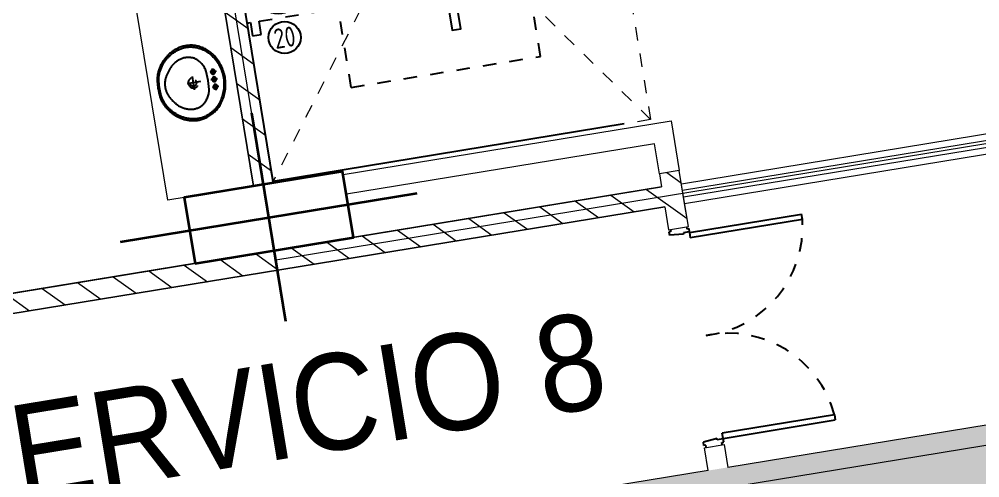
# Model space of a CAD drawing. Header units: metres. Extents: x 2 to 659295185, y -28 to 1124222152.
# Drawn here: x 655608.3 to 655615.48, y 1126477.7 to 1126481.13 of the extents above; entities that cross this region are included whole.
import ezdxf
from ezdxf.enums import TextEntityAlignment as Align

# ---------------------------------------------------------------- set-up
doc = ezdxf.new("R2010")
doc.units = ezdxf.units.M
doc.header["$MEASUREMENT"] = 0
for name, pattern in [('CCSM_C1_CUERPO CK$0$CONTINUA', [0]), ('CCSM_C1_CUERPO CK$0$DASHED', [0.75, 0.5, -0.25]), ('CCSM_C1_CUERPO CK$0$DASHED2', [0.375, 0.25, -0.125]), ('CCSM_C1_CUERPO CK$0$HIDDEN', [0.375, 0.25, -0.125]), ('DASHDOT', [1, 0.5, -0.25, 0, -0.25])]:
    doc.linetypes.add(name, pattern=pattern)
doc.layers.get('0').update_dxf_attribs({"linetype": 'CONTINUOUS'})
for name, color, linetype in [('CCSM_C1_CUERPO BJ$0$A-LOCAL ID', 7, 'CONTINUOUS'), ('CCSM_C1_CUERPO BJ$0$ID_Nº LOCAL', 7, 'CONTINUOUS'), ('CCSM_C1_CUERPO CK$0$A-ESCALERAS', 7, 'CONTINUOUS'), ('CCSM_C1_CUERPO CK$0$A-PARED', 2, 'CCSM_C1_CUERPO CK$0$CONTINUA'), ('CCSM_C1_CUERPO CK$0$A-PUERTA', 5, 'CCSM_C1_CUERPO CK$0$CONTINUA'), ('CCSM_C1_CUERPO CK$0$A-SANITARIOS', 3, 'CONTINUOUS'), ('CCSM_C1_CUERPO CK$0$A-VENTANAS', 4, 'CONTINUOUS'), ('CCSM_C1_CUERPO CK$0$A-VISTA 4', 8, 'CONTINUOUS'), ('CCSM_C1_CUERPO CK$0$A_PAREDES SERVICIO', 2, 'CONTINUOUS'), ('CCSM_C1_CUERPO CK$0$A_VANO DE ESCALERA', 213, 'CCSM_C1_CUERPO CK$0$DASHED'), ('CCSM_C1_CUERPO EL$0$A-AREAS COMERCIALES', 151, 'CONTINUOUS'), ('Numero de manzana', 6, 'CONTINUOUS')]:
    doc.layers.add(name, color=color, linetype=linetype)
for name, color, linetype, lineweight in [('CCSM_XREF ESTRUCTURA15$0$E-CC-COLUMNA', 2, 'CONTINUOUS', 35), ('LOCALES ASIGNADOS', 41, 'DASHDOT', 0), ('LOCALES FERIA', 11, 'CONTINUOUS', 0)]:
    doc.layers.add(name, color=color, linetype=linetype, lineweight=lineweight)
doc.styles.add('CCSM_C1_CUERPO BJ$0$ROMANS', font='romans__.ttf')
doc.styles.add('CCSM_C1_CUERPO BJ$0$sigo', font='arial.ttf', dxfattribs={"width": 0.9})
doc.styles.add('CCSM_C1_CUERPO CK$0$ROMANS', font='romans__.ttf')

# ---------------------------------------------------------------- blocks, each defined once
blk = doc.blocks.new('CCSM_C1_CUERPO CK$0$A$C474C28DF')
for p, q in [((0.015, 1.87), (0.015, 1.855)), ((0.135, 1.87), (0.135, 1.855)), ((0, 1.855), (0, 1.83)), ((0.015, 1.855), (0, 1.855)), ((0.105, 1.82), (0, 1.83)), ((0.15, 1.83), (0.105, 1.83)), ((0.105, 1.83), (0.105, 1.82)), ((0.135, 1.855), (0.15, 1.855)), ((0.15, 1.855), (0.15, 1.83)), ((0.15, 1.825), (0.15, 1.785)), ((0.15, 1.825), (1, 1.825)), ((1, 1.785), (1, 1.825)), ((1, 1.785), (0.15, 1.785)), ((0.15, 0.265), (0.15, 0.305)), ((1, 0.305), (0.15, 0.305)), ((1, 0.305), (1, 0.265)), ((0.105, 0.27), (0, 0.26)), ((0, 0.235), (0, 0.26)), ((0.015, 0.235), (0, 0.235)), ((0.015, 0.22), (0.015, 0.235)), ((0.105, 0.26), (0.105, 0.27)), ((0.15, 0.26), (0.105, 0.26)), ((0.135, 0.22), (0.135, 0.235)), ((0.135, 0.235), (0.15, 0.235)), ((0.15, 0.265), (1, 0.265)), ((0.15, 0.235), (0.15, 0.26))]:
    blk.add_line(p, q)
at = {"color": 8, "linetype": 'CCSM_C1_CUERPO CK$0$DASHED2', "ltscale": 0.05}
for centre, start, end in [((0.1817, 1.8667), 267.78772, 354.29717), ((0.1817, 0.2233), 5.70283, 92.21228)]:
    blk.add_arc(centre, 0.8223, start, end, dxfattribs=at)
blk = doc.blocks.new('CCSM_C1_CUERPO CK$0$lavamanos')
at = {"linetype": 'CCSM_C1_CUERPO CK$0$HIDDEN'}
for p, q in [((-2.00787, -2.04724), (-2.00787, -3.77559)), ((0, -2.04724), (0, -3.77559)), ((2.00787, -2.04724), (2.00787, -3.77559)), ((-1.14567, -2.91338), (-2.87008, -2.91338)), ((-0.8622, -2.91338), (0.8622, -2.91338)), ((1.14567, -2.91338), (2.87008, -2.91338)), ((0, -6.61811), (0, -10.38976)), ((-1.88583, -8.50393), (1.88583, -8.50393))]:
    blk.add_line(p, q, dxfattribs=at)
for points in [[(0, -17.99212), (-0.15602, -17.98496), (-0.31178, -17.97732), (-0.46676, -17.96923), (-0.62247, -17.96061), (-0.7774, -17.95154), (-0.93305, -17.94193), (-1.08792, -17.93189), (-1.24321, -17.92132), (-1.24409, -17.92126), (-1.40018, -17.91107), (-1.55581, -17.90029), (-1.7108, -17.88895), (-1.86635, -17.87695), (-2.02185, -17.86434), (-2.17729, -17.85112), (-2.33209, -17.83734), (-2.48664, -17.82298), (-2.48819, -17.82283), (-2.7321, -17.76466), (-2.9741, -17.70033), (-3.21422, -17.62983), (-3.4526, -17.55314), (-3.68878, -17.47039), (-3.92289, -17.38154), (-4.15451, -17.28676), (-4.3831, -17.18628), (-4.38583, -17.18504), (-4.61263, -17.07783), (-4.836, -16.96507), (-5.05637, -16.84657), (-5.2736, -16.7224), (-5.48754, -16.59265), (-5.69793, -16.45748), (-5.90487, -16.31683), (-6.10726, -16.17149), (-6.11024, -16.16929), (-6.27287, -16.04616), (-6.43208, -15.92036), (-6.58866, -15.7913), (-6.74256, -15.65905), (-6.8937, -15.52366), (-7.04202, -15.38519), (-7.18756, -15.24358), (-7.32904, -15.10015), (-7.33071, -15.09842), (-7.47169, -14.95052), (-7.6088, -14.80093), (-7.74293, -14.64866), (-7.87401, -14.49376), (-8.00211, -14.33619), (-8.12696, -14.17623), (-8.24863, -14.01384), (-8.36614, -13.85039), (-8.36797, -13.84777), (-8.50025, -13.65325), (-8.62668, -13.45667), (-8.74803, -13.25691), (-8.86431, -13.054), (-8.9753, -12.8483), (-9.08105, -12.6397), (-9.18137, -12.42859), (-9.27559, -12.21653), (-9.36657, -11.99892), (-9.45134, -11.78056), (-9.53044, -11.56007), (-9.6038, -11.33761), (-9.67138, -11.11333), (-9.73313, -10.88737), (-9.78902, -10.6599), (-9.83858, -10.43307), (-9.88817, -10.16833), (-9.9285, -9.90369), (-9.95981, -9.63782), (-9.98205, -9.37117), (-9.99523, -9.10379), (-9.99931, -8.83997), (-9.99443, -8.57243), (-9.98031, -8.30315), (-9.98012, -8.30043), (-9.95723, -8.03641), (-9.92507, -7.77125), (-9.88387, -7.50746), (-9.83362, -7.24512), (-9.77443, -6.98478), (-9.70635, -6.72662), (-9.62943, -6.47083), (-9.54331, -6.21653), (-9.54108, -6.21034), (-9.42519, -5.90571), (-9.29761, -5.60409), (-9.15896, -5.30725), (-9.0095, -5.0157), (-8.84949, -4.72997), (-8.67901, -4.45019), (-8.49844, -4.17699), (-8.30709, -3.90944), (-8.10673, -3.65144), (-7.896, -3.39996), (-7.67614, -3.15661), (-7.44739, -2.92165), (-7.21002, -2.69534), (-6.96428, -2.47795), (-6.71071, -2.26995), (-6.44882, -2.07086), (-6.4474, -2.06985), (-6.09342, -1.8285), (-5.72945, -1.60035), (-5.35697, -1.38637), (-4.97653, -1.1869), (-4.58869, -1.00223), (-4.19402, -0.83262), (-3.79311, -0.67834), (-3.38583, -0.53937), (-3.38148, -0.53797), (-2.97062, -0.41452), (-2.55462, -0.30671), (-2.1348, -0.21491), (-1.71177, -0.13925), (-1.28615, -0.07986), (-0.85858, -0.03682), (-0.42966, -0.01018), (0, 0), (0.42963, -0.01033), (0.85867, -0.03702), (1.28621, -0.08015), (1.71194, -0.13969), (2.13491, -0.21549), (2.55482, -0.30751), (2.97072, -0.41554), (3.38189, -0.53937), (3.78887, -0.67819), (4.18996, -0.83242), (4.58469, -1.00185), (4.97278, -1.18636), (5.35351, -1.38562), (5.72617, -1.59924), (6.0905, -1.82709), (6.44479, -2.068), (6.44882, -2.07086), (6.45017, -2.07185), (6.71159, -2.27052), (6.96469, -2.47832), (7.20981, -2.69548), (7.4466, -2.9217), (7.67469, -3.15662), (7.89383, -3.39998), (8.10359, -3.65128), (8.30315, -3.90944), (8.49534, -4.17689), (8.67685, -4.45036), (8.84803, -4.73025), (9.00872, -5.01629), (9.1587, -5.30809), (9.29776, -5.60525), (9.42572, -5.90736), (9.54188, -6.21255), (9.54331, -6.21653), (9.62943, -6.47084), (9.70633, -6.72652), (9.77441, -6.98469), (9.83361, -7.24504), (9.88386, -7.50739), (9.92507, -7.77118), (9.95722, -8.03623), (9.98013, -8.30043), (9.98032, -8.30315), (9.99443, -8.57236), (9.99931, -8.84003), (9.99523, -9.10374), (9.98205, -9.37112), (9.95979, -9.63791), (9.92848, -9.90378), (9.88817, -10.16832), (9.83858, -10.43307), (9.83797, -10.43598), (9.78765, -10.66236), (9.73129, -10.88918), (9.66927, -11.11468), (9.60166, -11.33855), (9.52854, -11.56054), (9.44988, -11.78078), (9.36576, -11.999), (9.27559, -12.21653), (9.18048, -12.42865), (9.07944, -12.63991), (8.97322, -12.84862), (8.86195, -13.05451), (8.74556, -13.25773), (8.6242, -13.45801), (8.49793, -13.65523), (8.36614, -13.85039), (8.24854, -14.01397), (8.12687, -14.17636), (8.00201, -14.33631), (7.87401, -14.49376), (7.74293, -14.64866), (7.6087, -14.80104), (7.47159, -14.95063), (7.33071, -15.09842), (7.18852, -15.24243), (7.04257, -15.38427), (6.89358, -15.52312), (6.74182, -15.65872), (6.58715, -15.79121), (6.42973, -15.92042), (6.26975, -16.04622), (6.1063, -16.16929), (5.90409, -16.31515), (5.69734, -16.45615), (5.48694, -16.59165), (5.27292, -16.72162), (5.05566, -16.84583), (4.83521, -16.96427), (4.61158, -17.07691), (4.38467, -17.18378), (4.38189, -17.18504), (4.15347, -17.28579), (3.92197, -17.38088), (3.68808, -17.46994), (3.4521, -17.55286), (3.2139, -17.62968), (2.9738, -17.7003), (2.73195, -17.76467), (2.48819, -17.82283), (2.48664, -17.82298), (2.33209, -17.83734), (2.17669, -17.85117), (2.02124, -17.86439), (1.86635, -17.87695), (1.7108, -17.88895), (1.55521, -17.90034), (1.39957, -17.91111), (1.24409, -17.92126), (1.24321, -17.92132), (1.08792, -17.93189), (0.9323, -17.94198), (0.7774, -17.95154), (0.62172, -17.96065), (0.46676, -17.96923), (0.31102, -17.97736), (0.15602, -17.98496), (0, -17.99212)], [(0, -16.06299), (-0.18792, -16.0599), (-0.37554, -16.05066), (-0.56285, -16.03525), (-0.74947, -16.01371), (-0.93536, -15.98605), (-1.12025, -15.95229), (-1.30384, -15.91251), (-1.4859, -15.86675), (-1.48819, -15.86614), (-1.49138, -15.86528), (-1.672, -15.81354), (-1.8507, -15.75596), (-2.02734, -15.69259), (-2.20181, -15.62348), (-2.374, -15.54866), (-2.54358, -15.46828), (-2.71043, -15.3824), (-2.87402, -15.29133), (-3.04605, -15.19008), (-3.21542, -15.08647), (-3.38315, -14.9799), (-3.5489, -14.8706), (-3.71277, -14.7585), (-3.87486, -14.64352), (-4.03483, -14.52591), (-4.19175, -14.40641), (-4.19291, -14.40551), (-4.34937, -14.28142), (-4.50255, -14.1558), (-4.65382, -14.02758), (-4.80284, -13.89704), (-4.94986, -13.76398), (-5.09456, -13.62867), (-5.23718, -13.49089), (-5.37629, -13.35207), (-5.37795, -13.35039), (-5.37876, -13.34942), (-5.52197, -13.17233), (-5.65854, -12.99125), (-5.78892, -12.80566), (-5.91297, -12.61578), (-6.03053, -12.42182), (-6.14144, -12.2241), (-6.24566, -12.02265), (-6.34252, -11.81889), (-6.34294, -11.81798), (-6.4347, -11.60908), (-6.51887, -11.39832), (-6.59586, -11.18484), (-6.66561, -10.96878), (-6.72798, -10.75058), (-6.78293, -10.5304), (-6.83039, -10.30848), (-6.87008, -10.08661), (-6.87037, -10.08329), (-6.88356, -9.88894), (-6.88978, -9.69559), (-6.88918, -9.50479), (-6.88176, -9.31148), (-6.86748, -9.11856), (-6.84635, -8.92626), (-6.81842, -8.73484), (-6.78346, -8.5433), (-6.78313, -8.54172), (-6.74096, -8.35347), (-6.69168, -8.16565), (-6.63561, -7.97975), (-6.57283, -7.796), (-6.50342, -7.61466), (-6.42746, -7.43595), (-6.34506, -7.26013), (-6.25591, -7.08661), (-6.08348, -6.85262), (-5.89907, -6.62679), (-5.70371, -6.41048), (-5.49777, -6.20413), (-5.28179, -6.00827), (-5.05633, -5.82341), (-4.82195, -5.65), (-4.57874, -5.48819), (-4.32876, -5.34015), (-4.07122, -5.20434), (-3.80737, -5.08145), (-3.53769, -4.97171), (-3.26299, -4.87546), (-2.9838, -4.79287), (-2.70086, -4.72417), (-2.41481, -4.66952), (-2.41339, -4.66929), (0, -4.56693), (2.41339, -4.66929), (2.41481, -4.66952), (2.70086, -4.72417), (2.98371, -4.79285), (3.26291, -4.87543), (3.5376, -4.97168), (3.80729, -5.08142), (4.07114, -5.2043), (4.32869, -5.34011), (4.57874, -5.48819), (4.82187, -5.64995), (5.05626, -5.82335), (5.28173, -6.00821), (5.49771, -6.20407), (5.70365, -6.41042), (5.89907, -6.62679), (6.08348, -6.85262), (6.25591, -7.08661), (6.34414, -7.2601), (6.42574, -7.43587), (6.50097, -7.61437), (6.5698, -7.79552), (6.63207, -7.97894), (6.68777, -8.16455), (6.73678, -8.35195), (6.77883, -8.5399), (6.77953, -8.5433), (6.81538, -8.73475), (6.84411, -8.92617), (6.8659, -9.11858), (6.88074, -9.31165), (6.88859, -9.50514), (6.88948, -9.69608), (6.88343, -9.88963), (6.8703, -10.08407), (6.87008, -10.08661), (6.83037, -10.30858), (6.7829, -10.5305), (6.72795, -10.75068), (6.66558, -10.96888), (6.59586, -11.18484), (6.51887, -11.39832), (6.4347, -11.60908), (6.34294, -11.81798), (6.34252, -11.81889), (6.24562, -12.02262), (6.14129, -12.22398), (6.03014, -12.42165), (5.91231, -12.61541), (5.78792, -12.80504), (5.65714, -12.9903), (5.52016, -13.17091), (5.37646, -13.34749), (5.37402, -13.35039), (5.23533, -13.48965), (5.09309, -13.6277), (4.94864, -13.76317), (4.8019, -13.89615), (4.65278, -14.02673), (4.50159, -14.15462), (4.34823, -14.27992), (4.19174, -14.40337), (4.18898, -14.40551), (4.03258, -14.52531), (3.87308, -14.64318), (3.71169, -14.75815), (3.54833, -14.87031), (3.38305, -14.97961), (3.2159, -15.08603), (3.04692, -15.18953), (2.87543, -15.29051), (2.87402, -15.29133), (2.87064, -15.29327), (2.7069, -15.38393), (2.53994, -15.46947), (2.37031, -15.54958), (2.19818, -15.62419), (2.02374, -15.69321), (1.84717, -15.75658), (1.66865, -15.81423), (1.48819, -15.86614), (1.4859, -15.86675), (1.30384, -15.91251), (1.12016, -15.95231), (0.93536, -15.98605), (0.74947, -16.01371), (0.56285, -16.03525), (0.37554, -16.05066), (0.18792, -16.0599), (0, -16.06299)]]:
    blk.add_lwpolyline(points, close=True, dxfattribs=at)
blk.add_lwpolyline([(0, -0.43307), (-0.0032, -0.43309), (-0.41557, -0.44293), (-0.82705, -0.4685), (-1.23741, -0.50981), (-1.64573, -0.56674), (-2.05158, -0.63924), (-2.45453, -0.72723), (-2.85365, -0.83052), (-3.24803, -0.94881), (-3.63967, -1.08338), (-4.02553, -1.23249), (-4.40547, -1.39606), (-4.77897, -1.57387), (-5.14533, -1.76558), (-5.50434, -1.97107), (-5.85533, -2.18998), (-6.19685, -2.42126), (-6.19827, -2.42231), (-6.2887, -2.49008), (-6.37749, -2.55848), (-6.46537, -2.62804), (-6.55222, -2.69867), (-6.63824, -2.77053), (-6.7233, -2.84351), (-6.80739, -2.91761), (-6.88976, -2.99212), (-6.97274, -3.06918), (-7.0539, -3.14641), (-7.13418, -3.22475), (-7.21345, -3.30404), (-7.29177, -3.38434), (-7.36908, -3.46561), (-7.44528, -3.54774), (-7.51968, -3.62992), (-7.52139, -3.63182), (-7.52994, -3.6414), (-7.53828, -3.65087), (-7.54653, -3.66038), (-7.55471, -3.66995), (-7.56284, -3.6796), (-7.57088, -3.68929), (-7.57885, -3.69904), (-7.58661, -3.70866), (-7.59313, -3.71598), (-7.60096, -3.72476), (-7.60895, -3.73372), (-7.61679, -3.74249), (-7.62464, -3.75126), (-7.63265, -3.7602), (-7.64051, -3.76896), (-7.64982, -3.77933), (-7.65354, -3.78346), (-7.77251, -3.92911), (-7.88765, -4.07645), (-7.9995, -4.22614), (-8.10806, -4.37823), (-8.2133, -4.53265), (-8.31516, -4.68931), (-8.4136, -4.84814), (-8.50787, -5.00787), (-8.50846, -5.00889), (-8.60047, -5.17295), (-8.6881, -5.33775), (-8.77195, -5.50437), (-8.85211, -5.67293), (-8.92848, -5.84325), (-9.00102, -6.01523), (-9.06964, -6.18868), (-9.13386, -6.3622), (-9.21541, -6.60277), (-9.2883, -6.84446), (-9.35302, -7.08859), (-9.40945, -7.33476), (-9.45752, -7.5827), (-9.49718, -7.83201), (-9.52841, -8.08263), (-9.55101, -8.3323), (-9.55118, -8.33464), (-9.56448, -8.58891), (-9.56894, -8.84181), (-9.56479, -9.09102), (-9.55192, -9.34362), (-9.53034, -9.59552), (-9.50007, -9.84664), (-9.46116, -10.09645), (-9.41339, -10.34645), (-9.36597, -10.56168), (-9.31264, -10.77768), (-9.25391, -10.99213), (-9.18973, -11.20515), (-9.12019, -11.41649), (-9.04537, -11.62587), (-8.96522, -11.83341), (-8.87925, -12.04028), (-8.87795, -12.0433), (-8.78772, -12.24568), (-8.69175, -12.44739), (-8.59074, -12.64662), (-8.48477, -12.84325), (-8.37396, -13.03704), (-8.25824, -13.2281), (-8.13777, -13.4162), (-8.01181, -13.60236), (-7.8991, -13.75924), (-7.78256, -13.91489), (-7.66288, -14.06833), (-7.54019, -14.21938), (-7.41464, -14.36786), (-7.28609, -14.51395), (-7.15468, -14.65748), (-7.01968, -14.79921), (-7.01804, -14.8009), (-6.88233, -14.93771), (-6.74301, -15.07248), (-6.60095, -15.20433), (-6.45608, -15.33332), (-6.30869, -15.4592), (-6.15872, -15.582), (-6.00614, -15.70177), (-5.85039, -15.81889), (-5.65802, -15.95721), (-5.46155, -16.09113), (-5.26164, -16.22013), (-5.05866, -16.34397), (-4.8525, -16.46272), (-4.64353, -16.57616), (-4.43164, -16.68435), (-4.21654, -16.7874), (-4.00016, -16.88334), (-3.7808, -16.97381), (-3.55914, -17.05851), (-3.33535, -17.13737), (-3.10943, -17.21039), (-2.88181, -17.27743), (-2.65252, -17.33848), (-2.42126, -17.3937), (-2.4164, -17.39414), (-2.26792, -17.40746), (-2.11711, -17.42063), (-1.96627, -17.43345), (-1.81637, -17.44583), (-1.66547, -17.45794), (-1.51454, -17.46969), (-1.36456, -17.48101), (-1.2126, -17.49212), (-1.21195, -17.49216), (-1.06192, -17.50172), (-0.91055, -17.51099), (-0.75821, -17.51996), (-0.60681, -17.5285), (-0.45538, -17.53668), (-0.30393, -17.54449), (-0.15246, -17.55193), (0, -17.55905), (0.00328, -17.5589), (0.15446, -17.55184), (0.30468, -17.54445), (0.45581, -17.53664), (0.60599, -17.52851), (0.75707, -17.51995), (0.90721, -17.51107), (1.05825, -17.50176), (1.20866, -17.49212), (1.36029, -17.48111), (1.51241, -17.46969), (1.66354, -17.45797), (1.8156, -17.44581), (1.96667, -17.43337), (2.11867, -17.42047), (2.26968, -17.4073), (2.42031, -17.39379), (2.42126, -17.3937), (2.65238, -17.33852), (2.88181, -17.27743), (3.10943, -17.21039), (3.33521, -17.13742), (3.55901, -17.05856), (3.7808, -16.97381), (4.00016, -16.88334), (4.21654, -16.7874), (4.43164, -16.68435), (4.6434, -16.57622), (4.8525, -16.46272), (5.05854, -16.34404), (5.26164, -16.22013), (5.46143, -16.09121), (5.65802, -15.95721), (5.85039, -15.81889), (6.00615, -15.70175), (6.15862, -15.58207), (6.30859, -15.45926), (6.4561, -15.33329), (6.60087, -15.20439), (6.74295, -15.07252), (6.88238, -14.93765), (7.01804, -14.8009), (7.01969, -14.79921), (7.02105, -14.79782), (7.15567, -14.65643), (7.28652, -14.5133), (7.41453, -14.36744), (7.53947, -14.21913), (7.66147, -14.06821), (7.78039, -13.91485), (7.89609, -13.75922), (8.00787, -13.60236), (8.0096, -13.59989), (8.13606, -13.41435), (8.25698, -13.22677), (8.37307, -13.03615), (8.48432, -12.84251), (8.59052, -12.64621), (8.69167, -12.44726), (8.78775, -12.24567), (8.87795, -12.0433), (8.87925, -12.04028), (8.96517, -11.83354), (9.04532, -11.62599), (9.12019, -11.41649), (9.18969, -11.20528), (9.25387, -10.99226), (9.31264, -10.77768), (9.36594, -10.56181), (9.41339, -10.34645), (9.46031, -10.09655), (9.49841, -9.84683), (9.528, -9.59584), (9.54903, -9.34411), (9.56147, -9.0917), (9.56532, -8.84263), (9.56069, -8.59006), (9.54733, -8.33598), (9.54724, -8.33464), (9.5471, -8.33258), (9.52539, -8.08282), (9.49496, -7.83221), (9.45595, -7.58269), (9.40843, -7.33476), (9.35241, -7.08849), (9.28802, -6.8444), (9.2153, -6.60265), (9.13386, -6.3622), (9.06964, -6.18868), (9.00097, -6.01512), (8.92843, -5.84313), (8.85211, -5.67293), (8.77195, -5.50437), (8.68804, -5.33764), (8.60041, -5.17283), (8.50846, -5.00889), (8.50787, -5.00787), (8.41351, -4.84809), (8.31492, -4.68927), (8.21283, -4.53269), (8.10729, -4.37842), (7.99834, -4.22653), (7.88605, -4.07709), (7.77047, -3.93019), (7.6509, -3.785), (7.64961, -3.78346), (7.64773, -3.78111), (7.64044, -3.77207), (7.63296, -3.7629), (7.6254, -3.75376), (7.6178, -3.74469), (7.61012, -3.73564), (7.60241, -3.72667), (7.59461, -3.71773), (7.58661, -3.70866), (7.5849, -3.70676), (7.57635, -3.69719), (7.56803, -3.68774), (7.55976, -3.6782), (7.55157, -3.66863), (7.54346, -3.65899), (7.53542, -3.6493), (7.52744, -3.63955), (7.51969, -3.62992), (7.44528, -3.54773), (7.36897, -3.46549), (7.29174, -3.38431), (7.21341, -3.30399), (7.13412, -3.22469), (7.05392, -3.14644), (6.97266, -3.06909), (6.88976, -2.99212), (6.8073, -2.91758), (6.7232, -2.84362), (6.63798, -2.77074), (6.55187, -2.69913), (6.46467, -2.62864), (6.3766, -2.55945), (6.28759, -2.49147), (6.19691, -2.42419), (6.19291, -2.42126), (5.85224, -2.18986), (5.50224, -1.97105), (5.1442, -1.76567), (4.77877, -1.5741), (4.40618, -1.39645), (4.02713, -1.23307), (3.64214, -1.08419), (3.25136, -0.94988), (3.24803, -0.94881), (2.85263, -0.8305), (2.45261, -0.72723), (2.04878, -0.63926), (1.64205, -0.56678), (1.2327, -0.50984), (0.82163, -0.46856), (0.40913, -0.44298), (-0.00394, -0.43307)], dxfattribs=at)
for centre, radius in [((-2.00787, -2.91338), 0.59055), ((0, -2.91338), 0.59055), ((2.00787, -2.91338), 0.59056), ((0, -8.50393), 1.37795), ((0, -8.50393), 0.88583)]:
    blk.add_circle(centre, radius, dxfattribs=at)
blk = doc.blocks.new('CCSM_C1_CUERPO CK$0$NUM ESCALON')
blk.add_circle((0, 0), 0.12)
at = {"style": 'CCSM_C1_CUERPO CK$0$ROMANS', "width": 0.75}
blk.add_attdef('00', text='', height=0.15, dxfattribs=at).set_placement((0, 0), align=Align.MIDDLE_CENTER)
blk = doc.blocks.new('CCSM_C1_CUERPO CK$0$escalera ck 2')
at = {"color": 8, "linetype": 'CCSM_C1_CUERPO CK$0$DASHED', "ltscale": 0.04}
for p, q in [((-0.0267, 4.7381), (-1.4428, 4.506)), ((-0.0267, 4.7381), (0.6131, 0.8342)), ((-1.4428, 4.506), (-1.3527, 3.9563)), ((0.6624, 4.243), (-0.5218, 4.0489)), ((0.7512, 4.2576), (0.7266, 4.2535)), ((-0.7339, 4.0141), (-0.738, 4.0388)), ((-0.7133, 4.0429), (-0.59, 4.0631)), ((-0.7093, 4.0182), (-0.5859, 4.0384)), ((-0.7093, 4.0182), (-0.7339, 4.0141)), ((0.7998, 3.9615), (0.7751, 3.9575)), ((0.7109, 3.947), (-0.4733, 3.7529)), ((-0.5374, 3.7424), (-0.5621, 3.7383)), ((0.8483, 3.6655), (0.8236, 3.6614)), ((0.7595, 3.6509), (-0.4247, 3.4568)), ((-0.4889, 3.4463), (-0.5135, 3.4423)), ((0.808, 3.3549), (-0.3762, 3.1608)), ((0.8968, 3.3694), (0.8721, 3.3654)), ((-0.5637, 3.13), (-0.5884, 3.126)), ((-0.4404, 3.1503), (-0.465, 3.1462)), ((0.8565, 3.0588), (-0.3277, 2.8647)), ((0.9453, 3.0734), (0.9207, 3.0693)), ((-0.604, 2.8194), (-1.4231, 2.6852)), ((-0.5152, 2.834), (-0.5399, 2.8299)), ((-0.3918, 2.8542), (-0.4165, 2.8502)), ((0.905, 2.7628), (-0.2792, 2.5687)), ((0.9939, 2.7773), (0.9692, 2.7733)), ((-0.4667, 2.5379), (-0.4913, 2.5339)), ((-0.3433, 2.5582), (-0.368, 2.5541)), ((0.9536, 2.4667), (-0.2306, 2.2726)), ((1.0424, 2.4813), (1.0177, 2.4772)), ((-1.8038, 2.3188), (-1.8285, 2.3147)), ((-0.4181, 2.2419), (-0.4428, 2.2378)), ((-0.2948, 2.2621), (-0.3194, 2.2581)), ((-0.2948, 2.2621), (-0.3194, 2.2581)), ((1.0021, 2.1707), (-0.1821, 1.9766)), ((1.0909, 2.1852), (1.0662, 2.1812)), ((-1.7553, 2.0227), (-1.78, 2.0187)), ((-0.3696, 1.9458), (-0.3943, 1.9418)), ((-0.2463, 1.9661), (-0.2709, 1.962)), ((1.0506, 1.8746), (-0.1336, 1.6805)), ((1.1394, 1.8892), (1.1148, 1.8851)), ((-1.7068, 1.7267), (-1.7314, 1.7226)), ((-0.1977, 1.67), (-0.2224, 1.666)), ((1.083, 1.6773), (-0.1012, 1.4832)), ((-0.775, 1.5754), (-0.4099, 1.6352)), ((-0.3211, 1.6498), (-0.3458, 1.6457)), ((-0.3211, 1.6498), (-0.3458, 1.6457)), ((1.188, 1.5931), (1.1633, 1.5891)), ((1.0991, 1.5786), (-0.0851, 1.3845)), ((1.1153, 1.4799), (1.1795, 1.4904)), ((-1.6582, 1.4306), (-1.6829, 1.4266)), ((-0.9381, 1.4264), (-0.803, 0.6021)), ((-0.1492, 1.374), (-0.1739, 1.3699)), ((-1.1804, 1.2049), (-0.3614, 1.3392)), ((0.6131, 0.8342), (-0.803, 0.6021))]:
    blk.add_line(p, q, dxfattribs=at)
at = {"color": 1}
for p, q in [((-0.6106, 4.0344), (-0.7093, 4.0182)), ((-0.19, 1.4686), (-0.2887, 1.4524))]:
    blk.add_line(p, q, dxfattribs=at)
for p, q in [((-0.6766, 3.9425), (-0.6863, 4.0017)), ((-0.2561, 1.3767), (-0.2658, 1.4359))]:
    blk.add_line(p, q)
at = {"color": 8}
for p, q in [((-0.6863, 4.0017), (-0.6174, 3.9522)), ((-0.6271, 4.0114), (-0.6766, 3.9425)), ((-0.2065, 1.4456), (-0.2561, 1.3767)), ((-0.2658, 1.4359), (-0.1968, 1.3864))]:
    blk.add_line(p, q, dxfattribs=at)
at = {"color": 8, "linetype": 'CCSM_C1_CUERPO CK$0$DASHED', "ltscale": 0.04}
for points in [[(1.1795, 1.4904), (0.7104, 4.3522), (0.6462, 4.3417), (1.1153, 1.4799)], [(-0.7485, 4.103), (-0.5363, 4.1377), (-0.0705, 1.2957), (-0.3468, 1.2504), (-0.4975, 2.1694)], [(-0.738, 4.0388), (-0.59, 4.0631), (-0.1452, 1.3493), (-0.2932, 1.325), (-0.4402, 2.2218)], [(-0.4181, 2.2419), (-0.2726, 1.3537), (-0.1739, 1.3699), (-0.6106, 4.0344)], [(-0.7339, 4.0141), (-0.7093, 4.0182)]]:
    blk.add_lwpolyline(points, dxfattribs=at)
at = {"color": 1}
for points in [[(-0.6106, 4.0344), (-0.5944, 3.9357), (-0.6931, 3.9195), (-0.7093, 4.0182)], [(-0.6271, 4.0114), (-0.6174, 3.9522), (-0.6766, 3.9425), (-0.6863, 4.0017)], [(-0.19, 1.4686), (-0.1739, 1.3699), (-0.2726, 1.3537), (-0.2887, 1.4524)], [(-0.2065, 1.4456), (-0.1968, 1.3864), (-0.2561, 1.3767), (-0.2658, 1.4359)]]:
    blk.add_lwpolyline(points, close=True, dxfattribs=at)
at = {"layer": 'CCSM_C1_CUERPO CK$0$A-ESCALERAS'}
for p, q in [((-0.7981, 4.0036), (-1.9823, 3.8095)), ((-1.3388, 3.8714), (-0.9381, 1.4264)), ((-2.0464, 3.799), (-2.0711, 3.795)), ((-0.7496, 3.7076), (-1.9338, 3.5135)), ((-0.6608, 3.7221), (-0.6854, 3.7181)), ((-1.9979, 3.503), (-2.0226, 3.4989)), ((-0.701, 3.4115), (-1.8852, 3.2174)), ((-0.6122, 3.4261), (-0.6369, 3.422)), ((-1.9494, 3.2069), (-1.9741, 3.2029)), ((-0.6525, 3.1155), (-1.0176, 3.0556)), ((-1.0176, 3.0556), (-1.8367, 2.9214)), ((-1.9009, 2.9109), (-1.9255, 2.9068)), ((-1.4231, 2.6852), (-1.7882, 2.6253)), ((-1.8523, 2.6148), (-1.877, 2.6108)), ((-0.5555, 2.5234), (-1.7397, 2.3293)), ((-0.5069, 2.2273), (-1.6911, 2.0332)), ((-1.5859, 0.8345), (-0.3696, 1.9458)), ((-0.4584, 1.9313), (-1.6426, 1.7372)), ((-0.775, 1.5754), (-1.5941, 1.4411)), ((-1.1804, 1.2049), (-1.5456, 1.1451)), ((-1.6097, 1.1346), (-1.6344, 1.1305)), ((-1.5294, 1.0464), (-1.5935, 1.0359))]:
    blk.add_line(p, q, dxfattribs=at)
for points in [[(-0.4402, 2.2218), (-0.7825, 4.3102), (-0.8466, 4.2997), (-0.4975, 2.1694)], [(-0.7093, 4.0182), (-0.3696, 1.9458)], [(-1.7492, 2.3872), (-1.9985, 3.9082), (-2.0626, 3.8977), (-1.8064, 2.3349)], [(-1.5294, 1.0464), (-1.7492, 2.3872)], [(-1.8064, 2.3349), (-1.5935, 1.0359)], [(-0.3696, 1.9458), (-0.9576, 1.5455), (-1.6426, 1.7372)]]:
    blk.add_lwpolyline(points, dxfattribs=at)
blk.add_circle((-1.3458, 3.9139), 0.043, dxfattribs=at)
at = {"layer": 'CCSM_C1_CUERPO CK$0$A-PARED'}
for p, q in [((-2.0669, 5.0117), (0.5571, 5.4418)), ((0.5571, 5.4418), (0.5733, 5.3431)), ((0.5571, 5.4418), (1.3821, 0.4089))]:
    blk.add_line(p, q, dxfattribs=at)
for points in [[(-2.0873, 3.8937), (-1.4403, -0.0537)], [(-1.4403, -0.0537), (1.3821, 0.4089)]]:
    blk.add_lwpolyline(points, dxfattribs=at)
at = {"layer": 'CCSM_C1_CUERPO CK$0$A-ESCALERAS', "rotation": 189.3084512403557}
for p, values in [((0.4709, 4.3648), {'00': '20'}), ((0.5194, 4.0688), {'00': '19'}), ((0.5679, 3.7727), {'00': '18'}), ((-1.7911, 3.6901), {'00': '01'}), ((0.6164, 3.4767), {'00': '17'}), ((-1.7426, 3.394), {'00': '02'}), ((0.665, 3.1806), {'00': '16'}), ((-1.6941, 3.098), {'00': '03'}), ((0.7135, 2.8846), {'00': '15'}), ((-1.6455, 2.8019), {'00': '04'}), ((0.762, 2.5885), {'00': '14'}), ((-1.597, 2.5059), {'00': '05'}), ((0.8105, 2.2925), {'00': '13'}), ((-1.5485, 2.2098), {'00': '06'}), ((0.8591, 1.9964), {'00': '12'}), ((-1.5, 1.9138), {'00': '07'}), ((0.9076, 1.7004), {'00': '11'}), ((-1.4514, 1.6177), {'00': '08'}), ((-1.4029, 1.3217), {'00': '09'}), ((-1.3544, 1.0256), {'00': '10'})]:
    blk.add_blockref('CCSM_C1_CUERPO CK$0$NUM ESCALON', p, dxfattribs=at).add_auto_attribs(values)
blk = doc.blocks.new('CCSM_XREF ESTRUCTURA15$0$COLUM REC 120x50 mid')
at = {"color": 5}
for p, q in [((0, 1.1237), (0, -1.1237)), ((-0.7889, 0), (0.7889, 0))]:
    blk.add_line(p, q, dxfattribs=at)
at = {"color": 2}
blk.add_lwpolyline([(-0.25, 0.6), (-0.25, -0.6), (0.25, -0.6), (0.25, 0.6)], close=True, dxfattribs=at)
blk = doc.blocks.new('CCSM_C1_CUERPO BJ$0$IDENT LOCAL')
at = {"style": 'CCSM_C1_CUERPO BJ$0$ROMANS'}
for tag, height, p in [('AREA-EXACTA', 0.5, (0.5872, 0.0962)), ('NºLOCAL', 0.7, (1.1699, 0.1194)), ('RUBRO', 0.35, (0, 0)), ('USO', 0.35, (-0.5872, -0.0962))]:
    blk.add_attdef(tag, text='', height=height, rotation=279.30845, dxfattribs=at).set_placement(p, align=Align.BOTTOM_CENTER)

msp = doc.modelspace()

# ---------------------------------------------------------------- hatches: boundary and pattern name
at = {"layer": 'CCSM_C1_CUERPO CK$0$A_PAREDES SERVICIO', "lineweight": 5}
h = msp.add_hatch(dxfattribs=at)
h.set_pattern_fill('ANSI31', color=8, scale=0.06, angle=0.00014, style=0)
h.set_pattern_definition([(324.3086, (655604.72828, 1126476.17343), (0.1111414, 0.1547186), [])])
h.paths.add_polyline_path([(655605.6627, 1126483.5075), (655605.5147, 1126483.4832), (655606.3131, 1126478.6119), (655613.1238, 1126479.7282), (655613.1522, 1126479.5548), (655613.3002, 1126479.579), (655613.2314, 1126479.9992), (655613.0833, 1126479.9749), (655613.0995, 1126479.8763), (655606.4369, 1126478.7842), (655605.7138, 1126483.1957), (655607.235, 1126483.445), (655607.2108, 1126483.593), (655605.6895, 1126483.3437)])
h.paths.add_polyline_path([(655604.3868, 1126489.8483), (655605.2506, 1126484.5786), (655602.0927, 1126484.061), (655602.117, 1126483.913), (655603.0544, 1126484.0666), (655603.0664, 1126483.9939), (655603.2144, 1126484.0182), (655603.2025, 1126484.0909), (655605.3572, 1126484.4441), (655605.3691, 1126484.3714), (655605.5171, 1126484.3957), (655605.5052, 1126484.4683), (655607.0264, 1126484.7177), (655607.0022, 1126484.8657), (655605.3986, 1126484.6029), (655604.357, 1126490.957), (655607.9572, 1126491.5471), (655607.9346, 1126491.6965), (655598.7086, 1126490.1788), (655600.7539, 1126477.7007), (655604.7704, 1126478.359), (655604.4339, 1126480.4116), (655603.822, 1126480.3113), (655603.36, 1126483.1301), (655603.2119, 1126483.1058), (655603.2388, 1126482.942), (655602.2996, 1126482.788), (655602.3238, 1126482.64), (655603.263, 1126482.794), (655603.674, 1126480.287), (655602.7365, 1126480.1334), (655602.7607, 1126479.9854), (655604.3102, 1126480.2393), (655604.5981, 1126478.4828), (655600.8776, 1126477.873), (655599.9459, 1126483.5571), (655600.5874, 1126483.6622), (655600.5631, 1126483.8103), (655599.9217, 1126483.7051), (655598.88, 1126490.0603), (655604.2089, 1126490.9338), (655604.3706, 1126489.947), (655604.0746, 1126489.8984), (655604.0907, 1126489.7997)])
edge = h.paths.add_edge_path()
edge.add_line((655610.6864, 1126490.9821), (655610.3903, 1126490.9336))
edge.add_line((655610.3903, 1126490.9336), (655610.4065, 1126490.8349))
edge.add_line((655610.4065, 1126490.8349), (655610.7025, 1126490.8834))
edge.add_line((655610.7025, 1126490.8834), (655611.5663, 1126485.6138))
edge.add_line((655611.5663, 1126485.6138), (655608.3344, 1126485.0841))
edge.add_line((655608.3344, 1126485.0841), (655608.3587, 1126484.936))
edge.add_line((655608.3587, 1126484.936), (655609.1975, 1126485.0735))
edge.add_line((655609.1975, 1126485.0735), (655610.0483, 1126479.8828))
edge.add_line((655610.0483, 1126479.8828), (655610.1963, 1126479.9071))
edge.add_line((655610.1963, 1126479.9071), (655609.3455, 1126485.0978))
edge.add_line((655609.3455, 1126485.0978), (655611.7386, 1126485.49))
edge.add_line((655611.7386, 1126485.49), (655610.6728, 1126491.9922))
edge.add_line((655610.6728, 1126491.9922), (655610.7715, 1126492.0084))
edge.add_line((655610.7715, 1126492.0084), (655610.7472, 1126492.1564))
edge.add_line((655610.7472, 1126492.1564), (655608.4282, 1126491.7763))
edge.add_line((655608.4282, 1126491.7763), (655608.4524, 1126491.6283))
edge.add_line((655608.4524, 1126491.6283), (655610.5246, 1126491.9689))
edge.add_line((655610.5246, 1126491.9689), (655610.6866, 1126490.9806))
at = {"layer": 'LOCALES ASIGNADOS'}
h = msp.add_hatch(color=256, dxfattribs=at)
edge = h.paths.add_edge_path()
edge.add_arc((219491.1056, 1054914.3756), 441878.9229, 9.308049718, 9.309563548, ccw=False)
edge.add_line((655551.8097, 1126384.9626), (655564.5398, 1126387.0492))
edge.add_line((655564.5398, 1126387.0492), (655562.5867, 1126398.9652))
edge.add_line((655562.5867, 1126398.9652), (655552.3922, 1126397.2942))
edge.add_line((655552.3922, 1126397.2942), (655552.4569, 1126396.8995))
edge.add_line((655552.4569, 1126396.8995), (655549.9212, 1126396.4839))
at = {"layer": 'LOCALES FERIA'}
h = msp.add_hatch(color=11, dxfattribs=at)
edge = h.paths.add_edge_path()
edge.add_line((655622.8416, 1126465.6642), (655620.6661, 1126478.9376))
edge.add_line((655620.6661, 1126478.9376), (655610.551, 1126477.2797))
edge.add_line((655610.551, 1126477.2797), (655612.653, 1126464.4547))
edge.add_arc((655759.3676, 1125272.1548), 1201.2927, 96.5257237, 97.0150845, ccw=False)

# ---------------------------------------------------------------- linework, layer by layer
at = {"layer": 'CCSM_C1_CUERPO CK$0$A-PARED', "color": 1, "lineweight": 5}
msp.add_line((655610.1947, 1126479.9169), (655609.3455, 1126485.0978), dxfattribs=at)
at = {"layer": 'CCSM_C1_CUERPO CK$0$A-PARED', "lineweight": 5}
msp.add_line((655606.4369, 1126478.7842), (655613.0995, 1126479.8763), dxfattribs=at)
for points in [[(655610.0483, 1126479.8828), (655609.1975, 1126485.0735)], [(655613.2314, 1126479.9992), (655613.0833, 1126479.9749), (655613.0995, 1126479.8763)], [(655613.2718, 1126479.7525), (655613.2314, 1126479.9992)], [(655613.1238, 1126479.7282), (655606.3131, 1126478.6119)], [(655613.1238, 1126479.7282), (655613.1522, 1126479.5548), (655613.3002, 1126479.579), (655613.2718, 1126479.7525)], [(655620.666, 1126478.9376), (655613.5953, 1126477.7786)], [(655620.5422, 1126478.7653), (655612.5904, 1126477.4619)], [(655613.4473, 1126477.7544), (655613.4195, 1126477.9243), (655613.5675, 1126477.9486), (655613.5953, 1126477.7786)], [(655613.4473, 1126477.7544), (655613.4195, 1126477.9243), (655613.5675, 1126477.9486), (655613.5953, 1126477.7786)], [(655613.4473, 1126477.7544), (655612.5661, 1126477.6099)]]:
    msp.add_lwpolyline(points, dxfattribs=at)
msp.add_lwpolyline([(655613.1704, 1126480.371), (655613.2314, 1126479.9992), (655613.0833, 1126479.9749), (655613.0466, 1126480.1987), (655610.7425, 1126479.8208), (655610.7182, 1126479.9691)], close=True, dxfattribs=at)
msp.add_lwpolyline([(655613.1704, 1126480.371), (655613.2314, 1126479.9992), (655613.0833, 1126479.9749), (655613.0466, 1126480.1987), (655610.7425, 1126479.8208), (655610.7182, 1126479.9691)], close=True, dxfattribs=at)
at = {"layer": 'CCSM_C1_CUERPO CK$0$A-SANITARIOS', "lineweight": 5}
msp.add_lwpolyline([(655610.0483, 1126479.8828), (655609.4068, 1126479.7777), (655608.556, 1126484.9684), (655609.1975, 1126485.0735)], close=True, dxfattribs=at)
at = {"layer": 'CCSM_C1_CUERPO CK$0$A-VENTANAS', "lineweight": 5}
for p, q in [((655613.2556, 1126479.8512), (655616.1323, 1126480.3227)), ((655613.2637, 1126479.8018), (655616.1403, 1126480.2733))]:
    msp.add_line(p, q, dxfattribs=at)
at = {"layer": 'CCSM_C1_CUERPO CK$0$A-VISTA 4', "lineweight": 5}
for p, q in [((655613.2475, 1126479.9005), (655616.1735, 1126480.3801)), ((655613.2718, 1126479.7525), (655616.1978, 1126480.2321))]:
    msp.add_line(p, q, dxfattribs=at)
at = {"layer": 'CCSM_C1_CUERPO CK$0$A_PAREDES SERVICIO', "lineweight": 5}
msp.add_lwpolyline([(655610.6864, 1126490.9821), (655610.3903, 1126490.9336), (655610.4065, 1126490.8349), (655610.7025, 1126490.8834), (655611.5663, 1126485.6138), (655608.3344, 1126485.0841), (655608.3587, 1126484.936), (655609.1975, 1126485.0735), (655610.0483, 1126479.8828), (655610.1963, 1126479.9071), (655609.3455, 1126485.0978), (655611.7386, 1126485.49), (655610.6728, 1126491.9922), (655610.7715, 1126492.0084), (655610.7472, 1126492.1564), (655608.4282, 1126491.7763), (655608.4524, 1126491.6283), (655610.5246, 1126491.9689), (655610.6866, 1126490.9806)], dxfattribs=at)
msp.add_lwpolyline([(655605.6627, 1126483.5075), (655605.5147, 1126483.4832), (655606.3131, 1126478.6119), (655613.1238, 1126479.7282), (655613.1522, 1126479.5548), (655613.3002, 1126479.579), (655613.2314, 1126479.9992), (655613.0833, 1126479.9749), (655613.0995, 1126479.8763), (655606.4369, 1126478.7842), (655605.7138, 1126483.1957), (655607.235, 1126483.445), (655607.2108, 1126483.593), (655605.6895, 1126483.3437)], close=True, dxfattribs=at)
msp.add_lwpolyline([(655605.6627, 1126483.5075), (655605.5147, 1126483.4832), (655606.3131, 1126478.6119), (655613.1238, 1126479.7282), (655613.1522, 1126479.5548), (655613.3002, 1126479.579), (655613.2314, 1126479.9992), (655613.0833, 1126479.9749), (655613.0995, 1126479.8763), (655606.4369, 1126478.7842), (655605.7138, 1126483.1957), (655607.235, 1126483.445), (655607.2108, 1126483.593), (655605.6895, 1126483.3437)], close=True, dxfattribs=at)
at = {"layer": 'CCSM_C1_CUERPO CK$0$A_VANO DE ESCALERA', "lineweight": 5, "ltscale": 0.1}
for p, q in [((655612.3862, 1126484.2282), (655610.1947, 1126479.9169)), ((655613.017, 1126480.3795), (655609.5639, 1126483.7656))]:
    msp.add_line(p, q, dxfattribs=at)
msp.add_lwpolyline([(655610.1947, 1126479.9169), (655609.5639, 1126483.7656), (655612.3862, 1126484.2282), (655613.017, 1126480.3795)], close=True, dxfattribs=at)
at = {"layer": 'CCSM_C1_CUERPO EL$0$A-AREAS COMERCIALES', "lineweight": 5}
msp.add_lwpolyline([(655631.6499, 1126424.5986), (655631.4088, 1126426.07), (655631.3663, 1126426.3288), (655636.7266, 1126427.5295), (655630.344, 1126466.4655), (655625.5798, 1126465.9653), (655624.6464, 1126465.8634), (655624.6464, 1126465.8634), (655624.6189, 1126466.0315), (655622.0671, 1126481.5995), (655619.2909, 1126481.1444), (655619.3314, 1126480.8977), (655619.3435, 1126480.8237), (655610.2153, 1126479.3275), (655609.2594, 1126485.1588), (655611.6493, 1126485.5505), (655610.5833, 1126492.0533), (655598.7999, 1126490.1217), (655601.1572, 1126475.7399), (655538.5815, 1126465.4833)], dxfattribs=at)
at = {"layer": 'Numero de manzana', "lineweight": -2}
msp.add_circle((655575.4972, 1126468.5723), 47.2457, dxfattribs=at)

# ---------------------------------------------------------------- block references
at = {"layer": 'CCSM_C1_CUERPO BJ$0$A-LOCAL ID', "lineweight": 5}
ref = msp.add_blockref('CCSM_C1_CUERPO BJ$0$IDENT LOCAL', (655607.7157, 1126475.9717), dxfattribs=dict(at, xscale=0.9000000000244517, yscale=0.9000000000244517, zscale=0.9000000000244517, rotation=9.322235950626997))
ref.add_attrib('NºLOCAL', 'PASILLO DE SERVICIO 8', dxfattribs={"layer": 'CCSM_C1_CUERPO BJ$0$ID_Nº LOCAL', "height": 0.72, "rotation": 9.32224, "style": 'CCSM_C1_CUERPO BJ$0$sigo', "width": 0.9}).set_placement((655607.5189, 1126477.1706), align=Align.BOTTOM_CENTER)
at = {"layer": 'CCSM_C1_CUERPO CK$0$A-ESCALERAS', "lineweight": 5, "rotation": 180.0001439409006}
msp.add_blockref('CCSM_C1_CUERPO CK$0$escalera ck 2', (655610.7518, 1126485.3587), dxfattribs=at)
at = {"layer": 'CCSM_C1_CUERPO CK$0$A-PUERTA', "lineweight": 5, "rotation": 9.308451144967268}
msp.add_blockref('CCSM_C1_CUERPO CK$0$A$C474C28DF', (655613.4545, 1126477.71), dxfattribs=at)
msp.add_blockref('CCSM_C1_CUERPO CK$0$A$C474C28DF', (655613.4545, 1126477.71), dxfattribs=at)
at = {"layer": 'CCSM_C1_CUERPO CK$0$A-SANITARIOS', "linetype": 'CCSM_C1_CUERPO CK$0$CONTINUA', "lineweight": 5, "xscale": -0.02825636413385795, "yscale": 0.02825636393390596, "zscale": 0.02825636414339013, "rotation": 279.3085952819816}
msp.add_blockref('CCSM_C1_CUERPO CK$0$lavamanos', (655609.8355, 1126480.6942), dxfattribs=at)
at = {"layer": 'CCSM_XREF ESTRUCTURA15$0$E-CC-COLUMNA', "lineweight": 5, "rotation": 99.30859521025573}
msp.add_blockref('CCSM_XREF ESTRUCTURA15$0$COLUM REC 120x50 mid', (655610.1627, 1126479.6482), dxfattribs=at)

doc.saveas('drawing.dxf')
